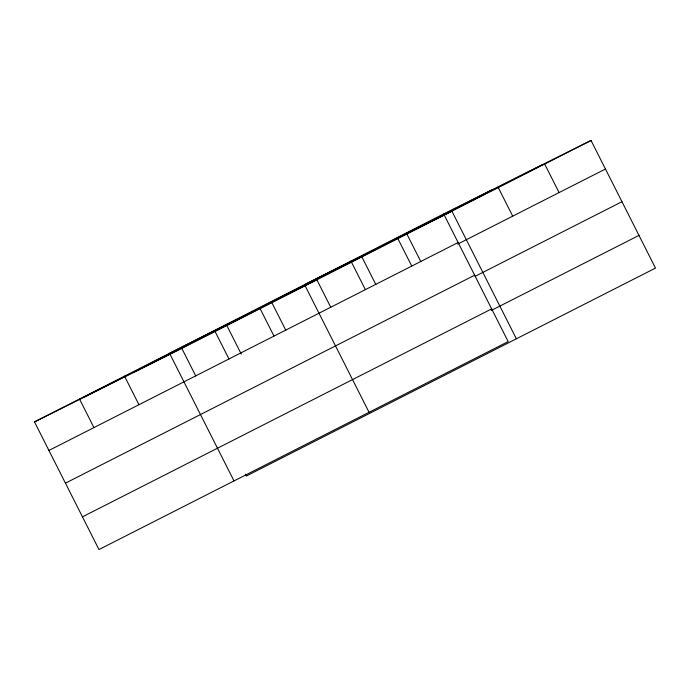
<?xml version="1.0" encoding="UTF-8"?>
<svg xmlns="http://www.w3.org/2000/svg" width="690" height="690" viewBox="0 0 690 690"><rect width="100%" height="100%" fill="white"/><g stroke="black" fill="none" stroke-linecap="round" stroke-linejoin="round"><path stroke-width="1.03" d="M443.696 213.96L508.168 341.593L98.972 549.542L34.5 421.909L443.696 213.96L591.028 140.458L655.5 268.091L246.304 476.04L245.33 474.116M83.119 397.656L492.315 189.707M133.213 372.669L542.409 164.712M34.5 421.909L181.832 348.407L591.028 140.458M48.921 450.466L458.117 242.518M457.712 244.096L605.449 169.016M65.438 483.164L474.634 275.207M475.177 276.302L621.966 201.704M82.455 516.845L491.651 308.896M491.237 310.474L638.983 235.394M544.652 164.03L559.081 192.579M498.275 187.594L512.705 216.151M516.37 338.79L451.907 211.166L304.566 284.66L369.038 412.292M406.893 234.039L420.831 261.639M397.319 237.524L411.74 266.081M361.879 256.913L375.826 284.513M350.943 261.096L365.372 289.653M330.812 307.386L316.865 279.786L169.533 353.289L234.005 480.921M271.86 302.66L285.798 330.26M259.561 307.542L273.982 336.09M226.846 325.533L241.267 354.091M214.547 330.415L228.968 358.964M181.832 348.407L195.779 376.015M124.519 376.162L138.949 404.72M79.514 399.036L93.935 427.593"/></g></svg>
